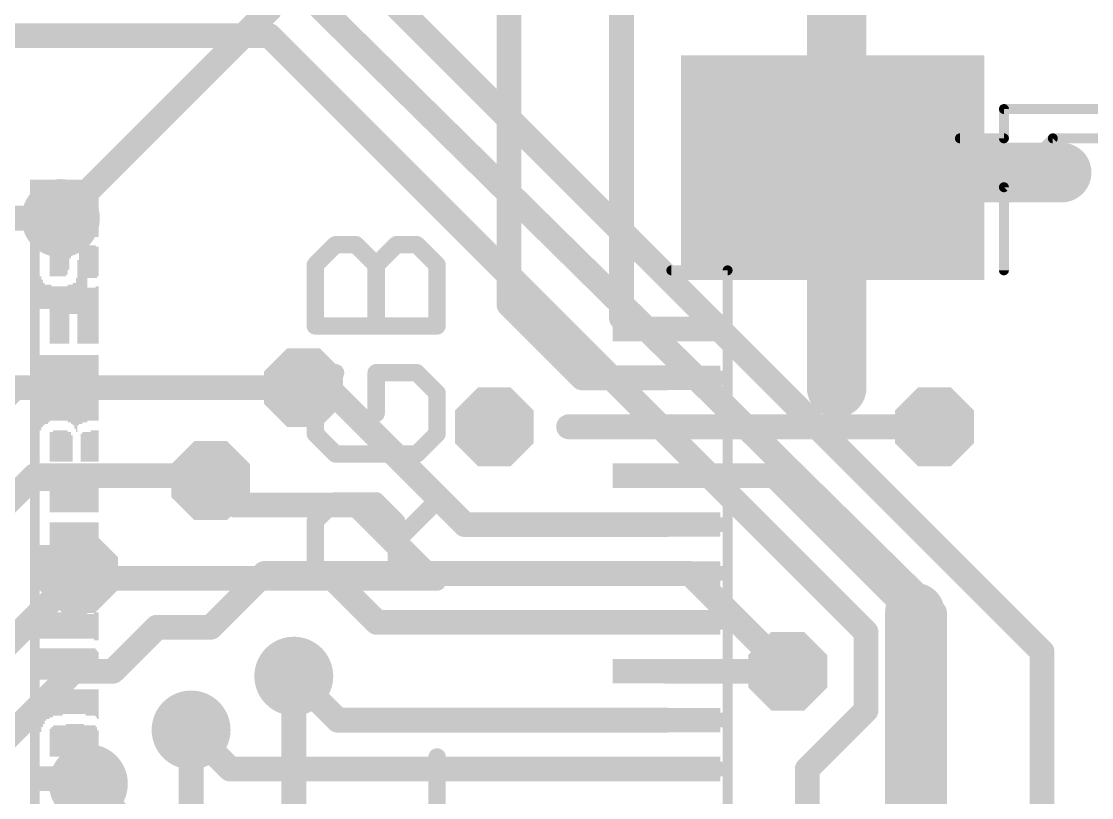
# Model space of a CAD drawing. Extents: x -30 to 79, y -8 to 63.
# Drawn here: x 53.07 to 64.01, y 29.51 to 37.45 of the extents above; entities that cross this region are included whole.
import ezdxf

# ---------------------------------------------------------------- set-up
doc = ezdxf.new("R2010")
doc.units = 0
for name, color, linetype in [('1', 12, 'CONTINUOUS'), ('16', 132, 'CONTINUOUS'), ('17', 110, 'CONTINUOUS'), ('18', 3, 'CONTINUOUS'), ('21', 40, 'CONTINUOUS'), ('51', 253, 'CONTINUOUS')]:
    doc.layers.add(name, color=color, linetype=linetype)

# ---------------------------------------------------------------- blocks, each defined once
blk = doc.blocks.new('ROUNDP')
at = {"const_width": 0.5}
blk.add_lwpolyline([(0, -0.25, 1), (0, 0.25, 1), (0, -0.25)], format="xyb", dxfattribs=at)
blk = doc.blocks.new('RECT')
blk.add_solid([(-0.5, -0.5), (0.5, -0.5), (-0.5, 0.5), (0.5, 0.5)])
blk = doc.blocks.new('ROUNDV')
at = {"const_width": 0.5}
blk.add_lwpolyline([(0, -0.25, 1), (0, 0.25, 1), (0, -0.25)], format="xyb", dxfattribs=at)
blk = doc.blocks.new('OCTAGONV')
at = {"const_width": 0.5}
blk.add_lwpolyline([(-0.25, -0.1036), (-0.25, 0.1036), (-0.1036, 0.25), (0.1036, 0.25), (0.25, 0.1036), (0.25, -0.1036), (0.1036, -0.25), (-0.1036, -0.25), (-0.25, -0.1036), (-0.25, 0.1036)], dxfattribs=at)

msp = doc.modelspace()

# ---------------------------------------------------------------- linework, layer by layer
at = {"layer": '1'}
for points, const_width in [([(58.05, 34.55), (58.05, 38.5)], 0.254), ([(59.2, 34.4118), (59.2, 38.5)], 0.254), ([(61.4, 37.7), (61.4, 33.7)], 0.6096), ([(53.467, 35.433), (55.626, 37.592)], 0.254), ([(61.9, 35.9), (63.7, 35.9)], 0.6096), ([(58.8, 33.8), (58.05, 34.55)], 0.254), ([(59.3118, 34.3), (59.2, 34.4118)], 0.254), ([(59.66, 34.3), (59.3118, 34.3)], 0.254), ([(59.66, 33.8), (58.8, 33.8)], 0.254), ([(55.95, 33.7), (56.2, 33.7)], 0.254), ([(56.2, 33.7), (57.6, 32.3)], 0.254), ([(58.66, 33.3), (59.66, 33.3)], 0.254), ([(59.66, 33.3), (62.4, 33.3)], 0.254), ([(62.2, 31.4), (60.8, 32.8)], 0.3048), ([(55, 32.75), (55.25, 32.5)], 0.254), ([(60.8, 32.8), (59.66, 32.8)], 0.254), ([(55.25, 32.5), (56.5, 32.5)], 0.254), ([(56.5, 32.5), (57.2, 31.8)], 0.254), ([(57.6, 32.3), (59.66, 32.3)], 0.254), ([(53.65, 31.8), (53.7, 31.75)], 0.254), ([(53.7, 31.75), (56.25, 31.75)], 0.254), ([(56.25, 31.75), (56.7, 31.3)], 0.254), ([(57.2, 31.8), (59.66, 31.8)], 0.254), ([(62.2, 28.5), (62.2, 31.4)], 0.6096), ([(56.7, 31.3), (59.66, 31.3)], 0.254), ([(55.85, 30.75), (56.3, 30.3)], 0.254), ([(59.66, 30.8), (60.9, 30.8)], 0.254), ([(56.3, 30.3), (59.66, 30.3)], 0.254), ([(54.8, 30.2), (55.2, 29.8)], 0.254), ([(55.2, 29.8), (59.66, 29.8)], 0.254), ([(53.75, 29.65), (54.1, 29.3)], 0.254)]:
    msp.add_lwpolyline(points, dxfattribs=dict(at, const_width=const_width))
for points, const_width in [([(61.9, 36.0524, 1), (61.9, 35.7476)], 0.3048), ([(63.7, 35.7476, 1), (63.7, 36.0524)], 0.3048), ([(53.4221, 35.4779, 1), (53.5119, 35.3881)], 0.127), ([(58.0949, 34.5949, 1), (58.0051, 34.5051)], 0.127), ([(57.9865, 34.55, 1), (58.1135, 34.55)], 0.127), ([(59.2449, 34.4567, 1), (59.1551, 34.3669)], 0.127), ([(59.1365, 34.4118, 1), (59.2635, 34.4118)], 0.127), ([(59.3118, 34.3635, 1), (59.3118, 34.2365)], 0.127), ([(59.2669, 34.2551, 1), (59.3567, 34.3449)], 0.127), ([(59.66, 34.2365, 1), (59.66, 34.3635)], 0.127), ([(58.8, 33.8635, 1), (58.8, 33.7365)], 0.127), ([(59.66, 33.7365, 1), (59.66, 33.8635)], 0.127), ([(55.95, 33.7635, 1), (55.95, 33.6365)], 0.127), ([(56.2449, 33.7449, 1), (56.1551, 33.6551)], 0.127), ([(56.2, 33.6365, 1), (56.2, 33.7635)], 0.127), ([(58.7551, 33.7551, 1), (58.8449, 33.8449)], 0.127), ([(61.2476, 33.7, 1), (61.5524, 33.7)], 0.3048), ([(58.66, 33.3635, 1), (58.66, 33.2365)], 0.127), ([(59.66, 33.3635, 1), (59.66, 33.2365)], 0.127), ([(59.66, 33.2365, 1), (59.66, 33.3635)], 0.127), ([(62.4, 33.2365, 1), (62.4, 33.3635)], 0.127), ([(60.8539, 32.8539, 1), (60.7461, 32.7461)], 0.1524), ([(55.0449, 32.7949, 1), (54.9551, 32.7051)], 0.127), ([(59.66, 32.8635, 1), (59.66, 32.7365)], 0.127), ([(60.8, 32.7365, 1), (60.8, 32.8635)], 0.127), ([(55.25, 32.5635, 1), (55.25, 32.4365)], 0.127), ([(55.2051, 32.4551, 1), (55.2949, 32.5449)], 0.127), ([(56.5449, 32.5449, 1), (56.4551, 32.4551)], 0.127), ([(56.5, 32.4365, 1), (56.5, 32.5635)], 0.127), ([(57.6, 32.3635, 1), (57.6, 32.2365)], 0.127), ([(57.5551, 32.2551, 1), (57.6449, 32.3449)], 0.127), ([(59.66, 32.2365, 1), (59.66, 32.3635)], 0.127), ([(53.6949, 31.8449, 1), (53.6051, 31.7551)], 0.127), ([(53.7, 31.8135, 1), (53.7, 31.6865)], 0.127), ([(53.6551, 31.7051, 1), (53.7449, 31.7949)], 0.127), ([(56.2949, 31.7949, 1), (56.2051, 31.7051)], 0.127), ([(56.25, 31.6865, 1), (56.25, 31.8135)], 0.127), ([(57.2, 31.8635, 1), (57.2, 31.7365)], 0.127), ([(57.1551, 31.7551, 1), (57.2449, 31.8449)], 0.127), ([(59.66, 31.7365, 1), (59.66, 31.8635)], 0.127), ([(62.3524, 31.4, 1), (62.0476, 31.4)], 0.3048), ([(62.1461, 31.3461, 1), (62.2539, 31.4539)], 0.1524), ([(56.7, 31.3635, 1), (56.7, 31.2365)], 0.127), ([(56.6551, 31.2551, 1), (56.7449, 31.3449)], 0.127), ([(59.66, 31.2365, 1), (59.66, 31.3635)], 0.127), ([(55.8949, 30.7949, 1), (55.8051, 30.7051)], 0.127), ([(59.66, 30.8635, 1), (59.66, 30.7365)], 0.127), ([(60.9, 30.7365, 1), (60.9, 30.8635)], 0.127), ([(56.3, 30.3635, 1), (56.3, 30.2365)], 0.127), ([(59.66, 30.2365, 1), (59.66, 30.3635)], 0.127), ([(54.8449, 30.2449, 1), (54.7551, 30.1551)], 0.127), ([(56.2551, 30.2551, 1), (56.3449, 30.3449)], 0.127), ([(55.2, 29.8635, 1), (55.2, 29.7365)], 0.127), ([(55.1551, 29.7551, 1), (55.2449, 29.8449)], 0.127), ([(59.66, 29.7365, 1), (59.66, 29.8635)], 0.127), ([(53.7949, 29.6949, 1), (53.7051, 29.6051)], 0.127)]:
    msp.add_lwpolyline(points, format="xyb", dxfattribs=dict(at, const_width=const_width))
at = {"layer": '16', "const_width": 0.254}
for points in [[(55.6, 38.9), (63.5, 31)], [(55.4, 38.3), (62.4, 31.4)], [(51.9, 37.3), (55.6, 37.3)], [(55.6, 37.3), (61.7, 31.2)], [(52.832, 35.433), (53.467, 35.433)], [(50.95, 31.65), (53, 33.7)], [(53, 33.7), (55.95, 33.7)], [(51.4, 31), (53.2, 32.8)], [(53.2, 32.8), (54.85, 32.8)], [(54.85, 32.8), (55, 32.75)], [(52.15, 30.3), (53.65, 31.8)], [(55, 31.25), (55.55, 31.8)], [(55.55, 31.8), (59.9, 31.8)], [(59.9, 31.8), (60.9, 30.8)], [(62.4, 31.4), (62.4, 27.3)], [(54, 30.8), (54.45, 31.25)], [(54.45, 31.25), (55, 31.25)], [(61.7, 31.2), (61.7, 30.4)], [(63.5, 31), (63.5, 25)], [(52.2, 29.4), (53.6, 30.8)], [(53.6, 30.8), (54, 30.8)], [(55.85, 27.3), (55.85, 30.75)], [(61.7, 30.4), (61.1, 29.8)], [(54.8, 27.6), (54.8, 30.2)], [(61.1, 29.8), (61.1, 29)], [(53.75, 28.15), (53.75, 29.65)]]:
    msp.add_lwpolyline(points, dxfattribs=at)
at = {"layer": '16', "const_width": 0.127}
for points in [[(55.6449, 37.3449, 1), (55.5551, 37.2551)], [(55.6, 37.2365, 1), (55.6, 37.3635)], [(53.467, 35.3695, 1), (53.467, 35.4965)], [(53.0449, 33.6551, 1), (52.9551, 33.7449)], [(55.95, 33.6365, 1), (55.95, 33.7635)], [(53.2, 32.8635, 1), (53.2, 32.7365)], [(53.2449, 32.7551, 1), (53.1551, 32.8449)], [(54.8701, 32.8602, 1), (54.8299, 32.7398)], [(54.85, 32.7365, 1), (54.85, 32.8635)], [(54.9799, 32.6898, 1), (55.0201, 32.8102)], [(53.6949, 31.7551, 1), (53.6051, 31.8449)], [(55.55, 31.8635, 1), (55.55, 31.7365)], [(55.5949, 31.7551, 1), (55.5051, 31.8449)], [(59.9449, 31.8449, 1), (59.8551, 31.7551)], [(59.9, 31.7365, 1), (59.9, 31.8635)], [(62.4635, 31.4, 1), (62.3365, 31.4)], [(62.3554, 31.3548, 1), (62.4446, 31.4452)], [(54.45, 31.3135, 1), (54.45, 31.1865)], [(54.4949, 31.2051, 1), (54.4051, 31.2949)], [(54.9551, 31.2949, 1), (55.0449, 31.2051)], [(55, 31.1865, 1), (55, 31.3135)], [(61.7635, 31.2, 1), (61.6365, 31.2)], [(61.6551, 31.1551, 1), (61.7449, 31.2449)], [(63.5635, 31, 1), (63.4365, 31)], [(63.4551, 30.9551, 1), (63.5449, 31.0449)], [(53.6, 30.8635, 1), (53.6, 30.7365)], [(53.6449, 30.7551, 1), (53.5551, 30.8449)], [(53.9551, 30.8449, 1), (54.0449, 30.7551)], [(54, 30.7365, 1), (54, 30.8635)], [(55.9135, 30.75, 1), (55.7865, 30.75)], [(60.8551, 30.7551, 1), (60.9449, 30.8449)], [(61.7449, 30.3551, 1), (61.6551, 30.4449)], [(61.6365, 30.4, 1), (61.7635, 30.4)], [(54.8635, 30.2, 1), (54.7365, 30.2)], [(61.1635, 29.8, 1), (61.0365, 29.8)], [(61.0551, 29.8449, 1), (61.1449, 29.7551)], [(53.8135, 29.65, 1), (53.6865, 29.65)]]:
    msp.add_lwpolyline(points, format="xyb", dxfattribs=at)
at = {"layer": '21'}
for points, const_width in [([(63.11, 35.75), (63.61, 36.25)], 0.1016), ([(63.61, 36.25), (64.46, 36.25)], 0.1016), ([(63.11, 34.9), (63.11, 35.75)], 0.1016), ([(56.0694, 34.9546), (56.277, 35.1622)], 0.1778), ([(56.277, 35.1622), (56.4847, 35.1622)], 0.1778), ([(56.4847, 35.1622), (56.6923, 34.9546)], 0.1778), ([(56.6923, 34.9546), (56.8999, 35.1622)], 0.1778), ([(56.8999, 35.1622), (57.1075, 35.1622)], 0.1778), ([(57.1075, 35.1622), (57.3151, 34.9546)], 0.1778), ([(56.0694, 34.3317), (56.0694, 34.9546)], 0.1778), ([(56.6923, 34.3317), (56.6923, 34.9546)], 0.1778), ([(57.3151, 34.9546), (57.3151, 34.3317)], 0.1778), ([(57.3151, 34.3317), (56.0694, 34.3317)], 0.1778), ([(56.277, 33.8525), (56.0694, 33.6449)], 0.1778), ([(57.1075, 33.8525), (56.6923, 33.8525)], 0.1778), ([(56.6923, 33.8525), (56.6923, 33.4372)], 0.1778), ([(57.3151, 33.6449), (57.1075, 33.8525)], 0.1778), ([(56.0694, 33.6449), (56.0694, 33.2296)], 0.1778), ([(57.3151, 33.2296), (57.3151, 33.6449)], 0.1778), ([(56.0694, 33.2296), (56.277, 33.022)], 0.1778), ([(57.1075, 33.022), (57.3151, 33.2296)], 0.1778), ([(56.277, 33.022), (57.1075, 33.022)], 0.1778), ([(56.0694, 32.3351), (56.277, 32.5427)], 0.1778), ([(56.277, 32.5427), (56.6923, 32.5427)], 0.1778), ([(56.6923, 32.5427), (56.8999, 32.3351)], 0.1778), ([(56.8999, 32.1275), (57.3151, 32.5427)], 0.1778), ([(56.0694, 31.7123), (56.0694, 32.3351)], 0.1778), ([(56.8999, 32.3351), (56.8999, 31.7123)], 0.1778), ([(57.3151, 31.7123), (56.0694, 31.7123)], 0.1778), ([(57.3151, 29.0929), (57.3151, 29.9233)], 0.1778)]:
    msp.add_lwpolyline(points, dxfattribs=dict(at, const_width=const_width))
for points, const_width in [([(63.61, 36.2754, 1), (63.61, 36.2246)], 0.0508), ([(63.628, 36.232, 1), (63.592, 36.268)], 0.0508), ([(63.092, 35.768, 1), (63.128, 35.732)], 0.0508), ([(63.1354, 35.75, 1), (63.0846, 35.75)], 0.0508), ([(56.277, 35.2066, 1), (56.277, 35.1177)], 0.0889), ([(56.3085, 35.1308, 1), (56.2456, 35.1936)], 0.0889), ([(56.5161, 35.1936, 1), (56.4532, 35.1308)], 0.0889), ([(56.4847, 35.1177, 1), (56.4847, 35.2066)], 0.0889), ([(56.8999, 35.2066, 1), (56.8999, 35.1177)], 0.0889), ([(56.9313, 35.1308, 1), (56.8685, 35.1936)], 0.0889), ([(57.1389, 35.1936, 1), (57.0761, 35.1308)], 0.0889), ([(57.1075, 35.1177, 1), (57.1075, 35.2066)], 0.0889), ([(56.1139, 34.9546, 1), (56.025, 34.9546)], 0.0889), ([(56.038, 34.986, 1), (56.1009, 34.9232)], 0.0889), ([(56.7367, 34.9546, 1), (56.6478, 34.9546)], 0.0889), ([(56.6608, 34.986, 1), (56.7237, 34.9232)], 0.0889), ([(56.6608, 34.9232, 1), (56.7237, 34.986)], 0.0889), ([(57.3595, 34.9546, 1), (57.2707, 34.9546)], 0.0889), ([(57.2837, 34.9232, 1), (57.3465, 34.986)], 0.0889), ([(63.0846, 34.9, 1), (63.1354, 34.9)], 0.0508), ([(56.0694, 34.3762, 1), (56.0694, 34.2873)], 0.0889), ([(56.025, 34.3317, 1), (56.1139, 34.3317)], 0.0889), ([(56.6478, 34.3317, 1), (56.7367, 34.3317)], 0.0889), ([(57.2707, 34.3317, 1), (57.3595, 34.3317)], 0.0889), ([(57.3151, 34.2873, 1), (57.3151, 34.3762)], 0.0889), ([(56.3085, 33.821, 1), (56.2456, 33.8839)], 0.0889), ([(56.7367, 33.8525, 1), (56.6478, 33.8525)], 0.0889), ([(56.6923, 33.8969, 1), (56.6923, 33.808)], 0.0889), ([(57.1389, 33.8839, 1), (57.0761, 33.821)], 0.0889), ([(57.1075, 33.808, 1), (57.1075, 33.8969)], 0.0889), ([(56.038, 33.6763, 1), (56.1009, 33.6134)], 0.0889), ([(56.1139, 33.6449, 1), (56.025, 33.6449)], 0.0889), ([(57.3595, 33.6449, 1), (57.2707, 33.6449)], 0.0889), ([(57.2837, 33.6134, 1), (57.3465, 33.6763)], 0.0889), ([(56.6478, 33.4372, 1), (56.7367, 33.4372)], 0.0889), ([(56.1009, 33.2611, 1), (56.038, 33.1982)], 0.0889), ([(56.025, 33.2296, 1), (56.1139, 33.2296)], 0.0889), ([(57.2707, 33.2296, 1), (57.3595, 33.2296)], 0.0889), ([(57.3465, 33.1982, 1), (57.2837, 33.2611)], 0.0889), ([(56.277, 33.0665, 1), (56.277, 32.9776)], 0.0889), ([(56.2456, 32.9906, 1), (56.3085, 33.0535)], 0.0889), ([(57.0761, 33.0535, 1), (57.1389, 32.9906)], 0.0889), ([(57.1075, 32.9776, 1), (57.1075, 33.0665)], 0.0889), ([(56.277, 32.5872, 1), (56.277, 32.4983)], 0.0889), ([(56.3085, 32.5113, 1), (56.2456, 32.5742)], 0.0889), ([(56.7237, 32.5742, 1), (56.6608, 32.5113)], 0.0889), ([(56.6923, 32.4983, 1), (56.6923, 32.5872)], 0.0889), ([(57.3465, 32.5113, 1), (57.2837, 32.5742)], 0.0889), ([(56.038, 32.3666, 1), (56.1009, 32.3037)], 0.0889), ([(56.1139, 32.3351, 1), (56.025, 32.3351)], 0.0889), ([(56.9443, 32.3351, 1), (56.8554, 32.3351)], 0.0889), ([(56.8685, 32.3037, 1), (56.9313, 32.3666)], 0.0889), ([(56.8685, 32.1589, 1), (56.9313, 32.0961)], 0.0889), ([(56.0694, 31.7568, 1), (56.0694, 31.6679)], 0.0889), ([(56.025, 31.7123, 1), (56.1139, 31.7123)], 0.0889), ([(56.8554, 31.7123, 1), (56.9443, 31.7123)], 0.0889), ([(57.3151, 31.6679, 1), (57.3151, 31.7568)], 0.0889), ([(57.3595, 29.9233, 1), (57.2707, 29.9233)], 0.0889)]:
    msp.add_lwpolyline(points, format="xyb", dxfattribs=dict(at, const_width=const_width))
at = {"layer": '51', "const_width": 0.1016}
for points in [[(63.11, 36.25), (63.11, 36.55)], [(63.11, 36.55), (64.11, 36.55)], [(62.66, 36.25), (63.11, 36.25)], [(60.285, 34.9), (59.71, 34.9)], [(60.285, 14.2), (60.285, 34.9)]]:
    msp.add_lwpolyline(points, dxfattribs=at)
at = {"layer": '51', "const_width": 0.0508}
for points in [[(63.1354, 36.55, 1), (63.0846, 36.55)], [(63.11, 36.5754, 1), (63.11, 36.5246)], [(62.66, 36.2754, 1), (62.66, 36.2246)], [(63.0846, 36.25, 1), (63.1354, 36.25)], [(63.11, 36.2246, 1), (63.11, 36.2754)], [(59.71, 34.9254, 1), (59.71, 34.8746)], [(60.3104, 34.9, 1), (60.2596, 34.9)], [(60.285, 34.8746, 1), (60.285, 34.9254)]]:
    msp.add_lwpolyline(points, format="xyb", dxfattribs=at)

# ---------------------------------------------------------------- block references
at = {"layer": '1', "xscale": 3.1, "yscale": 2.3, "rotation": 180}
msp.add_blockref('RECT', (61.36, 35.95), dxfattribs=at)
at = {"layer": '1', "xscale": 1.1, "yscale": 0.25}
for p in [(59.66, 34.3), (59.66, 33.8), (59.66, 33.3), (59.66, 32.8), (59.66, 32.3), (59.66, 31.8), (59.66, 31.3), (59.66, 30.8), (59.66, 30.3), (59.66, 29.8)]:
    msp.add_blockref('RECT', p, dxfattribs=at)
at = {"layer": '17', "xscale": 1.778, "yscale": 1.778}
msp.add_blockref('ROUNDP', (64.77, 38.1), dxfattribs=at)
msp.add_blockref('ROUNDP', (64.77, 38.1), dxfattribs=at)
at = {"layer": '18'}
for name, p, xscale, yscale in [('ROUNDV', (53.467, 35.433), 0.8001, 0.8001), ('ROUNDV', (53.467, 35.433), 0.8001, 0.8001), ('OCTAGONV', (55.95, 33.7), 0.8064, 0.8064), ('OCTAGONV', (55.95, 33.7), 0.8064, 0.8064), ('OCTAGONV', (57.9, 33.3), 0.8064, 0.8064), ('OCTAGONV', (57.9, 33.3), 0.8064, 0.8064), ('OCTAGONV', (62.4, 33.3), 0.8064, 0.8064), ('OCTAGONV', (62.4, 33.3), 0.8064, 0.8064), ('OCTAGONV', (55, 32.75), 0.8064, 0.8064), ('OCTAGONV', (55, 32.75), 0.8064, 0.8064), ('OCTAGONV', (53.65, 31.8), 0.8064, 0.8064), ('OCTAGONV', (53.65, 31.8), 0.8064, 0.8064), ('OCTAGONV', (60.9, 30.8), 0.8064, 0.8064), ('OCTAGONV', (60.9, 30.8), 0.8064, 0.8064), ('ROUNDV', (55.85, 30.75), 0.8064, 0.8064), ('ROUNDV', (55.85, 30.75), 0.8064, 0.8064), ('ROUNDV', (54.8, 30.2), 0.8064, 0.8064), ('ROUNDV', (54.8, 30.2), 0.8064, 0.8064), ('ROUNDV', (53.75, 29.65), 0.8064, 0.8064), ('ROUNDV', (53.75, 29.65), 0.8064, 0.8064)]:
    msp.add_blockref(name, p, dxfattribs=dict(at, xscale=xscale, yscale=yscale))
at = {"layer": '21', "rotation": 90}
for p, xscale, yscale in [((53.1607, 28.829), 13.998, 0.0168), ((53.1775, 28.829), 13.998, 0.0167), ((53.1942, 28.829), 13.998, 0.0168), ((53.211, 28.829), 13.998, 0.0167), ((53.2277, 28.829), 13.998, 0.0168), ((53.2445, 28.829), 13.998, 0.0168), ((53.2613, 35.4843), 0.6874, 0.0167), ((53.278, 35.5011), 0.6538, 0.0168), ((53.2948, 35.5179), 0.6203, 0.0168), ((53.3116, 35.5179), 0.6203, 0.0167), ((53.3283, 35.5263), 0.6035, 0.0168), ((53.3451, 35.5263), 0.6035, 0.0168), ((53.3619, 35.5346), 0.5868, 0.0167), ((53.3786, 35.5346), 0.5868, 0.0168), ((53.3954, 35.5346), 0.5868, 0.0168), ((53.4122, 35.5346), 0.5868, 0.0167), ((53.4289, 35.5346), 0.5868, 0.0168), ((53.4457, 35.5346), 0.5868, 0.0167), ((53.4624, 35.3334), 0.9891, 0.0168), ((53.4792, 35.3334), 0.9891, 0.0168), ((53.496, 35.3334), 0.9891, 0.0167), ((53.5127, 35.3334), 0.9891, 0.0168), ((53.5295, 35.3419), 0.9723, 0.0168), ((53.5463, 35.367), 0.922, 0.0167), ((53.563, 35.4257), 0.8047, 0.0168), ((53.5798, 35.5011), 0.6538, 0.0168), ((53.5966, 35.5179), 0.6203, 0.0167), ((53.6133, 35.5263), 0.6035, 0.0168), ((53.6301, 35.5346), 0.5868, 0.0167), ((53.6468, 35.5346), 0.5868, 0.0168), ((53.6636, 35.5346), 0.5868, 0.0168), ((53.6804, 35.5346), 0.5868, 0.0167), ((53.6971, 35.5346), 0.5868, 0.0168), ((53.7139, 35.5346), 0.5868, 0.0168), ((53.7307, 35.543), 0.57, 0.0167), ((53.7474, 35.543), 0.57, 0.0168), ((53.7642, 35.543), 0.57, 0.0168), ((53.781, 35.5346), 0.5868, 0.0167), ((53.7977, 35.5346), 0.5868, 0.0168), ((53.8145, 35.5346), 0.5868, 0.0168), ((53.8313, 35.5346), 0.5868, 0.0167), ((53.848, 35.5346), 0.5868, 0.0168), ((53.3619, 34.9898), 0.3017, 0.0167), ((53.3786, 34.9898), 0.3017, 0.0168), ((53.3954, 34.9898), 0.3017, 0.0168), ((53.4122, 34.9898), 0.3017, 0.0167), ((53.4289, 34.9898), 0.3017, 0.0168), ((53.4457, 34.9898), 0.3017, 0.0167), ((53.6804, 34.6461), 0.989, 0.0167), ((53.6971, 34.6461), 0.989, 0.0168), ((53.7139, 34.6545), 1.0058, 0.0168), ((53.7307, 34.6545), 1.0058, 0.0167), ((53.7474, 34.9898), 0.3353, 0.0168), ((53.7642, 34.9898), 0.3353, 0.0168), ((53.781, 34.9898), 0.3353, 0.0167), ((53.7977, 34.9898), 0.3353, 0.0168), ((53.8145, 34.9898), 0.3353, 0.0168), ((53.8313, 34.9813), 0.3185, 0.0167), ((53.848, 34.9898), 0.3017, 0.0168), ((53.6636, 34.6294), 0.9555, 0.0168), ((53.6468, 34.5791), 0.8549, 0.0168), ((53.2613, 34.6713), 0.3353, 0.0167), ((53.278, 34.6545), 0.3018, 0.0168), ((53.6301, 34.6377), 0.3688, 0.0167), ((53.2948, 34.6377), 0.2682, 0.0168), ((53.3116, 34.6294), 0.2515, 0.0167), ((53.3283, 34.6294), 0.2515, 0.0168), ((53.3451, 34.6294), 0.2515, 0.0168), ((53.3619, 34.4534), 0.6035, 0.0167), ((53.3786, 34.4449), 0.5867, 0.0168), ((53.3954, 34.4449), 0.5867, 0.0168), ((53.4122, 34.4449), 0.5867, 0.0167), ((53.4289, 34.4449), 0.5867, 0.0168), ((53.4457, 34.4449), 0.5867, 0.0167), ((53.4624, 34.4449), 0.5867, 0.0168), ((53.4792, 34.4449), 0.5867, 0.0168), ((53.496, 34.4449), 0.5867, 0.0167), ((53.5127, 34.4449), 0.5867, 0.0168), ((53.5295, 34.4449), 0.5867, 0.0168), ((53.5463, 34.4534), 0.6035, 0.0167), ((53.563, 34.6042), 0.3018, 0.0168), ((53.5798, 34.6042), 0.3018, 0.0168), ((53.5966, 34.6125), 0.3185, 0.0167), ((53.6133, 34.6125), 0.3185, 0.0168), ((53.7474, 34.4366), 0.5699, 0.0168), ((53.7642, 34.4366), 0.5699, 0.0168), ((53.781, 34.4366), 0.5699, 0.0167), ((53.7977, 34.4366), 0.5699, 0.0168), ((53.8145, 34.4366), 0.5699, 0.0168), ((53.8313, 34.4449), 0.5867, 0.0167), ((53.848, 34.4449), 0.5867, 0.0168), ((53.2613, 33.8917), 0.285, 0.0167), ((53.278, 33.8917), 0.285, 0.0168), ((53.2948, 33.8917), 0.285, 0.0168), ((53.3116, 33.8917), 0.285, 0.0167), ((53.3283, 33.8917), 0.285, 0.0168), ((53.3451, 33.8917), 0.285, 0.0168), ((53.3619, 33.8917), 0.285, 0.0167), ((53.3786, 33.8917), 0.285, 0.0168), ((53.3954, 33.8917), 0.285, 0.0168), ((53.4122, 33.8917), 0.285, 0.0167), ((53.4289, 33.8917), 0.285, 0.0168), ((53.4457, 33.8917), 0.285, 0.0167), ((53.4624, 33.8917), 0.285, 0.0168), ((53.4792, 33.8917), 0.285, 0.0168), ((53.496, 33.8917), 0.285, 0.0167), ((53.5127, 33.8917), 0.285, 0.0168), ((53.5295, 33.8917), 0.285, 0.0168), ((53.5463, 33.8917), 0.285, 0.0167), ((53.563, 33.8917), 0.285, 0.0168), ((53.5798, 33.8917), 0.285, 0.0168), ((53.5966, 33.8917), 0.285, 0.0167), ((53.6133, 33.8917), 0.285, 0.0168), ((53.6301, 33.8917), 0.285, 0.0167), ((53.6468, 33.8917), 0.285, 0.0168), ((53.6636, 33.8917), 0.285, 0.0168), ((53.6804, 33.8917), 0.285, 0.0167), ((53.6971, 33.8917), 0.285, 0.0168), ((53.7139, 33.8917), 0.285, 0.0168), ((53.7307, 33.8917), 0.285, 0.0167), ((53.7474, 33.8917), 0.285, 0.0168), ((53.7642, 33.8917), 0.285, 0.0168), ((53.781, 33.8917), 0.285, 0.0167), ((53.7977, 33.8917), 0.285, 0.0168), ((53.8145, 33.8917), 0.285, 0.0168), ((53.8313, 33.8917), 0.285, 0.0167), ((53.848, 33.8917), 0.285, 0.0168), ((53.2613, 33.4559), 0.3856, 0.0167), ((53.278, 33.4727), 0.3521, 0.0168), ((53.2948, 33.4811), 0.3353, 0.0168), ((53.3116, 33.4894), 0.3186, 0.0167), ((53.3283, 33.4894), 0.3186, 0.0168), ((53.3451, 33.4978), 0.3018, 0.0168), ((53.3619, 33.5062), 0.285, 0.0167), ((53.3786, 33.5062), 0.285, 0.0168), ((53.3954, 33.5062), 0.285, 0.0168), ((53.4122, 33.5062), 0.285, 0.0167), ((53.4289, 33.5062), 0.285, 0.0168), ((53.4457, 33.5062), 0.285, 0.0167), ((53.4624, 33.5062), 0.285, 0.0168), ((53.4792, 33.5062), 0.285, 0.0168), ((53.496, 33.5062), 0.285, 0.0167), ((53.5127, 33.5062), 0.285, 0.0168), ((53.5295, 33.5062), 0.285, 0.0168), ((53.5463, 33.4978), 0.3018, 0.0167), ((53.563, 33.4978), 0.3018, 0.0168), ((53.5798, 33.4894), 0.3186, 0.0168), ((53.5966, 33.4811), 0.3353, 0.0167), ((53.6133, 33.4642), 0.3689, 0.0168), ((53.6301, 33.4475), 0.4024, 0.0167), ((53.6468, 33.4811), 0.3353, 0.0168), ((53.6636, 33.4894), 0.3186, 0.0168), ((53.6804, 33.4894), 0.3186, 0.0167), ((53.6971, 33.4978), 0.3018, 0.0168), ((53.7139, 33.4978), 0.3018, 0.0168), ((53.7307, 33.4978), 0.3018, 0.0167), ((53.7474, 33.5062), 0.285, 0.0168), ((53.7642, 33.5062), 0.285, 0.0168), ((53.781, 33.5062), 0.285, 0.0167), ((53.7977, 33.5062), 0.285, 0.0168), ((53.8145, 33.5062), 0.285, 0.0168), ((53.8313, 33.5062), 0.285, 0.0167), ((53.848, 33.5062), 0.285, 0.0168), ((53.3954, 33.1039), 0.3185, 0.0168), ((53.4122, 33.1039), 0.3185, 0.0167), ((53.4289, 33.1039), 0.3185, 0.0168), ((53.4457, 33.1039), 0.3185, 0.0167), ((53.4624, 33.1039), 0.3185, 0.0168), ((53.4792, 33.1039), 0.3185, 0.0168), ((53.496, 33.1039), 0.3185, 0.0167), ((53.5127, 33.1039), 0.3185, 0.0168), ((53.5295, 33.1039), 0.3185, 0.0168), ((53.781, 33.1039), 0.3185, 0.0167), ((53.7977, 33.1039), 0.3185, 0.0168), ((53.8145, 33.1039), 0.3185, 0.0168), ((53.8313, 33.1039), 0.3185, 0.0167), ((53.848, 33.1039), 0.3185, 0.0168), ((53.3619, 33.0954), 0.3017, 0.0167), ((53.3786, 33.0954), 0.3017, 0.0168), ((53.5463, 33.0954), 0.3017, 0.0167), ((53.563, 33.0954), 0.3017, 0.0168), ((53.5798, 33.0787), 0.2682, 0.0168), ((53.6804, 33.0871), 0.285, 0.0167), ((53.6971, 33.0954), 0.3017, 0.0168), ((53.7139, 33.0954), 0.3017, 0.0168), ((53.7307, 33.0954), 0.3017, 0.0167), ((53.7474, 33.0954), 0.3017, 0.0168), ((53.7642, 33.0954), 0.3017, 0.0168), ((53.2613, 32.7434), 0.2012, 0.0167), ((53.278, 32.7434), 0.2012, 0.0168), ((53.2948, 32.7434), 0.2012, 0.0168), ((53.3116, 32.7434), 0.2012, 0.0167), ((53.3283, 32.7434), 0.2012, 0.0168), ((53.3451, 32.7434), 0.2012, 0.0168), ((53.3619, 32.6345), 0.4191, 0.0167), ((53.3786, 32.6345), 0.4191, 0.0168), ((53.3954, 32.6345), 0.4191, 0.0168), ((53.4122, 32.6345), 0.4191, 0.0167), ((53.4289, 32.6345), 0.4191, 0.0168), ((53.4457, 32.6345), 0.4191, 0.0167), ((53.4624, 32.6345), 0.4191, 0.0168), ((53.4792, 32.6345), 0.4191, 0.0168), ((53.496, 32.6345), 0.4191, 0.0167), ((53.5127, 32.6345), 0.4191, 0.0168), ((53.5295, 32.6345), 0.4191, 0.0168), ((53.5463, 32.6345), 0.4191, 0.0167), ((53.563, 32.6345), 0.4191, 0.0168), ((53.5798, 32.6345), 0.4191, 0.0168), ((53.5966, 32.6345), 0.4191, 0.0167), ((53.6133, 32.6345), 0.4191, 0.0168), ((53.6301, 32.6345), 0.4191, 0.0167), ((53.6468, 32.6345), 0.4191, 0.0168), ((53.6636, 32.6345), 0.4191, 0.0168), ((53.6804, 32.6345), 0.4191, 0.0167), ((53.6971, 32.6345), 0.4191, 0.0168), ((53.7139, 32.6345), 0.4191, 0.0168), ((53.7307, 32.6345), 0.4191, 0.0167), ((53.7474, 32.6345), 0.4191, 0.0168), ((53.7642, 32.6345), 0.4191, 0.0168), ((53.781, 32.6345), 0.4191, 0.0167), ((53.7977, 32.6345), 0.4191, 0.0168), ((53.8145, 32.6345), 0.4191, 0.0168), ((53.8313, 32.6345), 0.4191, 0.0167), ((53.848, 32.6345), 0.4191, 0.0168), ((53.3619, 32.1063), 0.4359, 0.0167), ((53.3786, 32.1063), 0.4359, 0.0168), ((53.3954, 32.1063), 0.4359, 0.0168), ((53.4122, 32.1063), 0.4359, 0.0167), ((53.4289, 32.1063), 0.4359, 0.0168), ((53.4457, 32.1063), 0.4359, 0.0167), ((53.4624, 31.9136), 0.8214, 0.0168), ((53.4792, 31.9136), 0.8214, 0.0168), ((53.496, 31.9136), 0.8214, 0.0167), ((53.5127, 31.9136), 0.8214, 0.0168), ((53.5295, 31.9136), 0.8214, 0.0168), ((53.5463, 31.9555), 0.7376, 0.0167), ((53.563, 32.0058), 0.637, 0.0168), ((53.5798, 32.0812), 0.4862, 0.0168), ((53.5966, 32.098), 0.4526, 0.0167), ((53.6133, 32.1063), 0.4359, 0.0168), ((53.6301, 32.1063), 0.4359, 0.0167), ((53.6468, 32.1148), 0.4191, 0.0168), ((53.6636, 32.1148), 0.4191, 0.0168), ((53.6804, 32.1148), 0.4191, 0.0167), ((53.6971, 32.1148), 0.4191, 0.0168), ((53.7139, 32.1148), 0.4191, 0.0168), ((53.7307, 32.1148), 0.4191, 0.0167), ((53.7474, 32.1148), 0.4191, 0.0168), ((53.7642, 32.1148), 0.4191, 0.0168), ((53.781, 32.1148), 0.4191, 0.0167), ((53.7977, 32.1148), 0.4191, 0.0168), ((53.8145, 32.1148), 0.4191, 0.0168), ((53.8313, 32.1148), 0.4191, 0.0167), ((53.848, 32.1148), 0.4191, 0.0168), ((53.2613, 31.9471), 0.285, 0.0167), ((53.278, 31.9639), 0.2515, 0.0168), ((53.2948, 31.9723), 0.2347, 0.0168), ((53.3116, 31.9807), 0.2179, 0.0167), ((53.3283, 31.989), 0.2012, 0.0168), ((53.3451, 31.989), 0.2012, 0.0168), ((53.3619, 31.6454), 0.2849, 0.0167), ((53.3786, 31.6454), 0.2849, 0.0168), ((53.3954, 31.6454), 0.2849, 0.0168), ((53.4122, 31.6454), 0.2849, 0.0167), ((53.4289, 31.6454), 0.2849, 0.0168), ((53.4457, 31.6538), 0.3017, 0.0167), ((53.6636, 31.4526), 0.637, 0.0168), ((53.6804, 31.4694), 0.6705, 0.0167), ((53.6971, 31.4694), 0.6705, 0.0168), ((53.7139, 31.4694), 0.6705, 0.0168), ((53.7307, 31.4694), 0.6705, 0.0167), ((53.7474, 31.6454), 0.3185, 0.0168), ((53.7642, 31.6454), 0.3185, 0.0168), ((53.781, 31.6454), 0.3185, 0.0167), ((53.7977, 31.6454), 0.3185, 0.0168), ((53.8145, 31.6454), 0.3185, 0.0168), ((53.8313, 31.6538), 0.3017, 0.0167), ((53.848, 31.6538), 0.3017, 0.0168), ((53.6468, 31.4023), 0.5364, 0.0168), ((53.2613, 31.3185), 0.3688, 0.0167), ((53.278, 31.3017), 0.3352, 0.0168), ((53.2948, 31.285), 0.3017, 0.0168), ((53.3116, 31.2766), 0.2849, 0.0167), ((53.3283, 31.2766), 0.2849, 0.0168), ((53.3451, 31.2682), 0.2682, 0.0168), ((53.3619, 31.2682), 0.2682, 0.0167), ((53.3786, 31.2682), 0.2682, 0.0168), ((53.3954, 31.2682), 0.2682, 0.0168), ((53.4122, 31.2682), 0.2682, 0.0167), ((53.4289, 31.2682), 0.2682, 0.0168), ((53.4457, 31.2682), 0.2682, 0.0167), ((53.4624, 31.2682), 0.2682, 0.0168), ((53.4792, 31.2682), 0.2682, 0.0168), ((53.496, 31.2682), 0.2682, 0.0167), ((53.5127, 31.2682), 0.2682, 0.0168), ((53.5295, 31.2682), 0.2682, 0.0168), ((53.5463, 31.2682), 0.2682, 0.0167), ((53.563, 31.2682), 0.2682, 0.0168), ((53.5798, 31.2766), 0.2849, 0.0168), ((53.5966, 31.285), 0.3017, 0.0167), ((53.6133, 31.285), 0.3017, 0.0168), ((53.6301, 31.3101), 0.352, 0.0167), ((53.8145, 31.2598), 0.285, 0.0168), ((53.8313, 31.2598), 0.285, 0.0167), ((53.848, 31.2598), 0.285, 0.0168), ((53.7474, 31.2598), 0.2514, 0.0168), ((53.7642, 31.2598), 0.2514, 0.0168), ((53.781, 31.2598), 0.2514, 0.0167), ((53.7977, 31.2598), 0.2514, 0.0168), ((53.2613, 30.8742), 0.3185, 0.0167), ((53.278, 30.8742), 0.3185, 0.0168), ((53.2948, 30.8742), 0.3185, 0.0168), ((53.3116, 30.8742), 0.3185, 0.0167), ((53.3283, 30.8742), 0.3185, 0.0168), ((53.3451, 30.8742), 0.3185, 0.0168), ((53.3619, 30.8742), 0.3185, 0.0167), ((53.3786, 30.8742), 0.3185, 0.0168), ((53.3954, 30.8742), 0.3185, 0.0168), ((53.4122, 30.8742), 0.3185, 0.0167), ((53.4289, 30.8742), 0.3185, 0.0168), ((53.4457, 30.8742), 0.3185, 0.0167), ((53.4624, 30.8742), 0.3185, 0.0168), ((53.4792, 30.8742), 0.3185, 0.0168), ((53.496, 30.8742), 0.3185, 0.0167), ((53.5127, 30.8742), 0.3185, 0.0168), ((53.5295, 30.8742), 0.3185, 0.0168), ((53.5463, 30.8742), 0.3185, 0.0167), ((53.563, 30.8742), 0.3185, 0.0168), ((53.5798, 30.8742), 0.3185, 0.0168), ((53.5966, 30.8742), 0.3185, 0.0167), ((53.6133, 30.8742), 0.3185, 0.0168), ((53.6301, 30.8742), 0.3185, 0.0167), ((53.6468, 30.8742), 0.3185, 0.0168), ((53.6636, 30.8742), 0.3185, 0.0168), ((53.6804, 30.8742), 0.3185, 0.0167), ((53.6971, 30.8742), 0.3185, 0.0168), ((53.7139, 30.8742), 0.3185, 0.0168), ((53.7307, 30.8742), 0.3185, 0.0167), ((53.7474, 30.8742), 0.3185, 0.0168), ((53.7642, 30.8742), 0.3185, 0.0168), ((53.781, 30.8742), 0.3185, 0.0167), ((53.7977, 30.8742), 0.3185, 0.0168), ((53.8145, 30.8742), 0.3185, 0.0168), ((53.8313, 30.8659), 0.3017, 0.0167), ((53.848, 30.8742), 0.2514, 0.0168), ((53.2613, 30.3965), 0.4359, 0.0167), ((53.278, 30.4216), 0.3856, 0.0168), ((53.2948, 30.4383), 0.3521, 0.0168), ((53.3116, 30.4551), 0.3185, 0.0167), ((53.3283, 30.4635), 0.3018, 0.0168), ((53.3451, 30.4635), 0.3018, 0.0168), ((53.3619, 30.4719), 0.285, 0.0167), ((53.3786, 30.4719), 0.285, 0.0168), ((53.3954, 30.4803), 0.2683, 0.0168), ((53.4122, 30.4803), 0.2683, 0.0167), ((53.4289, 30.4803), 0.2683, 0.0168), ((53.4457, 30.4803), 0.2683, 0.0167), ((53.4624, 30.4803), 0.2683, 0.0168), ((53.4792, 30.4803), 0.2683, 0.0168), ((53.496, 30.4886), 0.2515, 0.0167), ((53.5127, 30.4886), 0.2515, 0.0168), ((53.5295, 30.4886), 0.2515, 0.0168), ((53.5463, 30.4886), 0.2515, 0.0167), ((53.563, 30.4886), 0.2515, 0.0168), ((53.5798, 30.4886), 0.2515, 0.0168), ((53.5966, 30.4886), 0.2515, 0.0167), ((53.6133, 30.4886), 0.2515, 0.0168), ((53.6301, 30.4886), 0.2515, 0.0167), ((53.6468, 30.4886), 0.2515, 0.0168), ((53.6636, 30.4886), 0.2515, 0.0168), ((53.6804, 30.4886), 0.2515, 0.0167), ((53.6971, 30.4886), 0.2515, 0.0168), ((53.7139, 30.4886), 0.2515, 0.0168), ((53.7307, 30.4803), 0.2683, 0.0167), ((53.7474, 30.4803), 0.2683, 0.0168), ((53.7642, 30.4803), 0.2683, 0.0168), ((53.781, 30.4803), 0.2683, 0.0167), ((53.7977, 30.4803), 0.2683, 0.0168), ((53.8145, 30.4803), 0.2683, 0.0168), ((53.8313, 30.4719), 0.285, 0.0167), ((53.848, 30.4635), 0.3018, 0.0168), ((53.3619, 30.0695), 0.285, 0.0167), ((53.3786, 30.0779), 0.3018, 0.0168), ((53.3954, 30.0863), 0.3186, 0.0168), ((53.4122, 30.0863), 0.3186, 0.0167), ((53.4289, 30.0863), 0.3186, 0.0168), ((53.4457, 30.0863), 0.3186, 0.0167), ((53.4624, 30.0863), 0.3186, 0.0168), ((53.4792, 30.0863), 0.3186, 0.0168), ((53.496, 30.0863), 0.3186, 0.0167), ((53.5127, 30.0863), 0.3186, 0.0168), ((53.5295, 30.0947), 0.3353, 0.0168), ((53.5463, 30.0947), 0.3353, 0.0167), ((53.563, 30.0947), 0.3353, 0.0168), ((53.5798, 30.0947), 0.3353, 0.0168), ((53.5966, 30.0947), 0.3353, 0.0167), ((53.6133, 30.0947), 0.3353, 0.0168), ((53.6301, 30.0947), 0.3353, 0.0167), ((53.6468, 30.0947), 0.3353, 0.0168), ((53.6636, 30.0947), 0.3353, 0.0168), ((53.6804, 30.0947), 0.3353, 0.0167), ((53.6971, 30.0947), 0.3353, 0.0168), ((53.7139, 30.0863), 0.3186, 0.0168), ((53.7307, 30.0863), 0.3186, 0.0167), ((53.7474, 30.0863), 0.3186, 0.0168), ((53.7642, 30.0863), 0.3186, 0.0168), ((53.781, 30.0863), 0.3186, 0.0167), ((53.7977, 30.0863), 0.3186, 0.0168), ((53.8145, 30.0863), 0.3186, 0.0168), ((53.8313, 30.0779), 0.3018, 0.0167), ((53.848, 30.0612), 0.2683, 0.0168), ((53.2613, 29.7008), 0.2515, 0.0167), ((53.278, 29.7008), 0.2515, 0.0168), ((53.2948, 29.7008), 0.2515, 0.0168), ((53.3116, 29.7008), 0.2515, 0.0167), ((53.3283, 29.7008), 0.2515, 0.0168), ((53.3451, 29.7008), 0.2515, 0.0168), ((53.3619, 29.7008), 0.2515, 0.0167), ((53.3786, 29.7008), 0.2515, 0.0168), ((53.3954, 29.7008), 0.2515, 0.0168), ((53.4122, 29.7008), 0.2515, 0.0167), ((53.4289, 29.7008), 0.2515, 0.0168), ((53.4457, 29.7008), 0.2515, 0.0167), ((53.4624, 29.7008), 0.2515, 0.0168), ((53.4792, 29.7008), 0.2515, 0.0168), ((53.496, 29.7008), 0.2515, 0.0167), ((53.5127, 29.7008), 0.2515, 0.0168), ((53.5295, 29.7008), 0.2515, 0.0168), ((53.5463, 29.7008), 0.2515, 0.0167), ((53.563, 29.7008), 0.2515, 0.0168), ((53.5798, 29.7008), 0.2515, 0.0168), ((53.5966, 29.7008), 0.2515, 0.0167), ((53.6133, 29.7008), 0.2515, 0.0168), ((53.6301, 29.7008), 0.2515, 0.0167), ((53.6468, 29.7008), 0.2515, 0.0168), ((53.6636, 29.7008), 0.2515, 0.0168), ((53.6804, 29.7008), 0.2515, 0.0167), ((53.6971, 29.7008), 0.2515, 0.0168), ((53.7139, 29.7008), 0.2515, 0.0168), ((53.7307, 29.7008), 0.2515, 0.0167), ((53.7474, 29.7008), 0.2515, 0.0168), ((53.7642, 29.7008), 0.2515, 0.0168), ((53.781, 29.7008), 0.2515, 0.0167), ((53.7977, 29.7008), 0.2515, 0.0168), ((53.8145, 29.7008), 0.2515, 0.0168), ((53.8313, 29.7008), 0.2515, 0.0167), ((53.848, 29.7008), 0.2515, 0.0168)]:
    msp.add_blockref('RECT', p, dxfattribs=dict(at, xscale=xscale, yscale=yscale))
at = {"layer": '51', "xscale": 0.875, "yscale": 0.15, "rotation": 180}
for p in [(59.7975, 34.3), (59.7975, 33.8), (59.7975, 33.3), (59.7975, 32.8), (59.7975, 32.3), (59.7975, 31.8), (59.7975, 31.3), (59.7975, 30.8), (59.7975, 30.3), (59.7975, 29.8)]:
    msp.add_blockref('RECT', p, dxfattribs=at)

doc.saveas('drawing.dxf')
